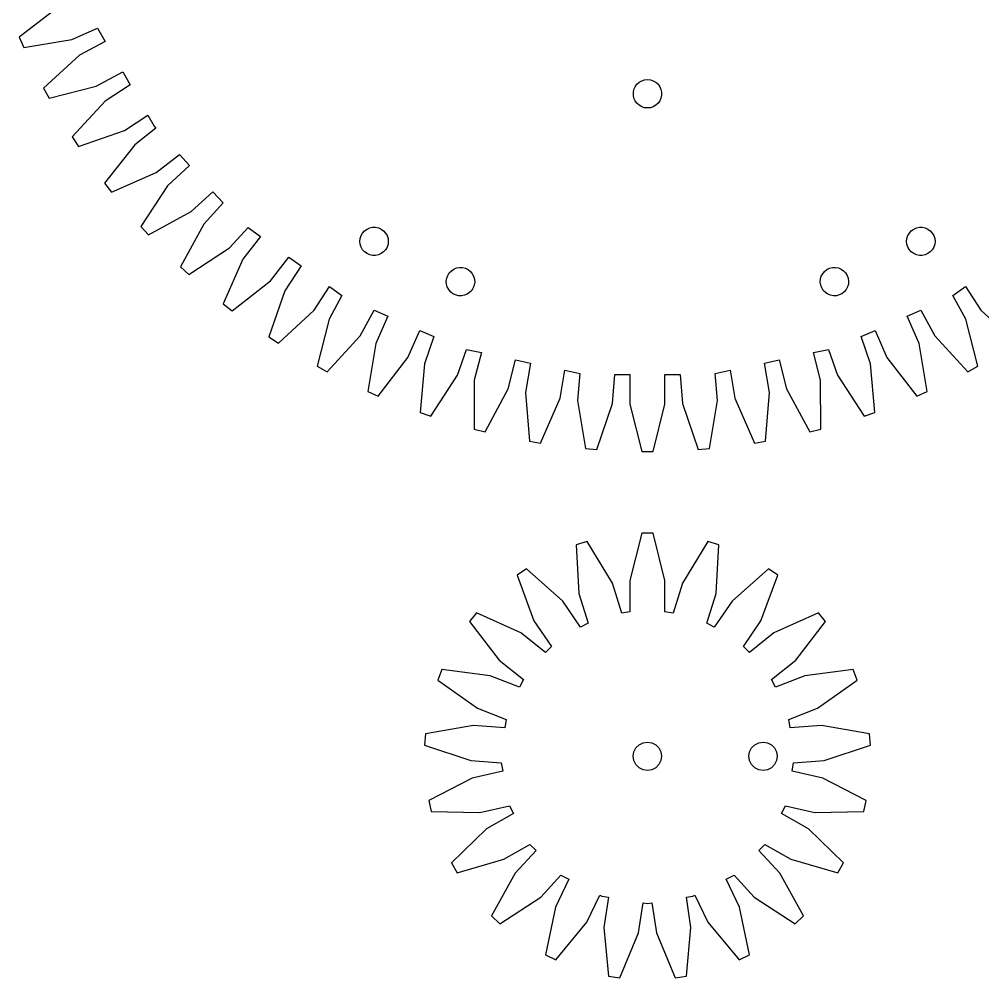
# Model space of a CAD drawing. Header units: metres. Extents: x -192 to 96, y -75 to 83.
# Drawn here: x -29.88 to 15.94, y -57.53 to -11.96 of the extents above; entities that cross this region are included whole.
import ezdxf

# ---------------------------------------------------------------- set-up
doc = ezdxf.new("R2010")
doc.units = ezdxf.units.M

msp = doc.modelspace()

# ---------------------------------------------------------------- linework, layer by layer
for p, q in [((-28.0412, -11.39), (-29.8758, -12.809)), ((-29.8758, -12.809), (-29.6582, -13.305)), ((-27.3718, -12.9164), (-26.154, -12.3822)), ((-26.154, -12.3822), (-25.7915, -13.0101)), ((-29.6582, -13.305), (-27.3718, -12.9164)), ((-25.7915, -13.0101), (-27.0049, -13.6668)), ((-27.0049, -13.6668), (-28.716, -15.2324)), ((-26.2117, -15.1326), (-24.9578, -14.454)), ((-24.9578, -14.454), (-24.5988, -15.0758)), ((-24.5988, -15.0758), (-25.7841, -15.8501)), ((-0.584564, -15.1625), (-0.501617, -15.0483)), ((-0.501617, -15.0483), (-0.396744, -14.9539)), ((-0.396744, -14.9539), (-0.274536, -14.8833)), ((-0.274536, -14.8833), (-0.140335, -14.8397)), ((-0.140335, -14.8397), (0, -14.825)), ((0, -14.825), (0.140335, -14.8397)), ((0.140335, -14.8397), (0.274536, -14.8833)), ((0.274536, -14.8833), (0.396744, -14.9539)), ((0.396744, -14.9539), (0.501617, -15.0483)), ((0.501617, -15.0483), (0.584564, -15.1625)), ((-28.716, -15.2324), (-28.4582, -15.7087)), ((-28.4582, -15.7087), (-26.2117, -15.1326)), ((-0.671295, -15.4294), (-0.641953, -15.2914)), ((-0.671295, -15.5706), (-0.671295, -15.4294)), ((-0.641953, -15.7086), (-0.671295, -15.5706)), ((-0.641953, -15.2914), (-0.584564, -15.1625)), ((0.584564, -15.1625), (0.641953, -15.2914)), ((0.641953, -15.2914), (0.671295, -15.4294)), ((0.671295, -15.5706), (0.641953, -15.7086)), ((0.671295, -15.4294), (0.671295, -15.5706)), ((-25.7841, -15.8501), (-27.36, -17.5517)), ((-0.584564, -15.8375), (-0.641953, -15.7086)), ((-0.501617, -15.9517), (-0.584564, -15.8375)), ((-0.396744, -16.0461), (-0.501617, -15.9517)), ((0.501617, -15.9517), (0.396744, -16.0461)), ((0.584564, -15.8375), (0.501617, -15.9517)), ((0.641953, -15.7086), (0.584564, -15.8375)), ((-0.274536, -16.1166), (-0.396744, -16.0461)), ((-0.140335, -16.1602), (-0.274536, -16.1166)), ((0, -16.175), (-0.140335, -16.1602)), ((0.140335, -16.1602), (0, -16.175)), ((0.274536, -16.1166), (0.140335, -16.1602)), ((0.396744, -16.0461), (0.274536, -16.1166)), ((-24.8725, -17.2454), (-23.7643, -16.5214)), ((-23.7643, -16.5214), (-23.4615, -17.0458)), ((-27.0638, -18.0051), (-24.8725, -17.2454)), ((-23.3773, -17.1393), (-24.3871, -17.9252)), ((-23.4615, -17.0458), (-23.3773, -17.1393)), ((-27.36, -17.5517), (-27.0638, -18.0051)), ((-24.3871, -17.9252), (-25.8172, -19.7511)), ((-23.3634, -19.2405), (-22.2592, -18.381)), ((-22.2592, -18.381), (-21.778, -18.9154)), ((-25.4845, -20.1786), (-23.3634, -19.2405)), ((-21.778, -18.9154), (-22.8235, -19.8779)), ((-25.8172, -19.7511), (-25.4845, -20.1786)), ((-22.8235, -19.8779), (-24.098, -21.8156)), ((-21.6948, -21.1041), (-20.6628, -20.1541)), ((-20.6628, -20.1541), (-20.1797, -20.6906)), ((-20.1797, -20.6906), (-21.1041, -21.6947)), ((-23.7311, -22.2141), (-21.6948, -21.1041)), ((-24.098, -21.8156), (-23.7311, -22.2141)), ((-21.1041, -21.6947), (-22.2141, -23.7311)), ((-19.8779, -22.8236), (-18.9864, -21.8551)), ((-18.9864, -21.8551), (-18.3988, -22.2821)), ((-13.4517, -22.015), (-13.3375, -21.9321)), ((-13.3375, -21.9321), (-13.2086, -21.8747)), ((-13.2086, -21.8747), (-13.0706, -21.8454)), ((-13.0706, -21.8454), (-12.9294, -21.8454)), ((-12.9294, -21.8454), (-12.7914, -21.8747)), ((-12.7914, -21.8747), (-12.6625, -21.9321)), ((-12.6625, -21.9321), (-12.5483, -22.015)), ((12.5483, -22.015), (12.6625, -21.9321)), ((12.6625, -21.9321), (12.7914, -21.8747)), ((12.7914, -21.8747), (12.9294, -21.8454)), ((12.9294, -21.8454), (13.0706, -21.8454)), ((13.0706, -21.8454), (13.2086, -21.8747)), ((13.2086, -21.8747), (13.3375, -21.9321)), ((13.3375, -21.9321), (13.4517, -22.015)), ((-18.3988, -22.2821), (-19.2405, -23.3634)), ((-13.675, -22.5166), (-13.6602, -22.3763)), ((-13.6602, -22.3763), (-13.6166, -22.2421)), ((-13.6166, -22.2421), (-13.5461, -22.1199)), ((-13.5461, -22.1199), (-13.4517, -22.015)), ((-12.5483, -22.015), (-12.4539, -22.1199)), ((-12.4539, -22.1199), (-12.3833, -22.2421)), ((-12.3833, -22.2421), (-12.3397, -22.3763)), ((-12.3397, -22.3763), (-12.325, -22.5166)), ((12.325, -22.5166), (12.3397, -22.3763)), ((12.3397, -22.3763), (12.3833, -22.2421)), ((12.3833, -22.2421), (12.4539, -22.1199)), ((12.4539, -22.1199), (12.5483, -22.015)), ((13.4517, -22.015), (13.5461, -22.1199)), ((13.5461, -22.1199), (13.6166, -22.2421)), ((13.6166, -22.2421), (13.6602, -22.3763)), ((13.6602, -22.3763), (13.675, -22.5166)), ((-21.8156, -24.098), (-19.8779, -22.8236)), ((-13.6602, -22.657), (-13.675, -22.5166)), ((-13.6166, -22.7912), (-13.6602, -22.657)), ((-13.5461, -22.9134), (-13.6166, -22.7912)), ((-12.3833, -22.7912), (-12.4539, -22.9134)), ((-12.3397, -22.657), (-12.3833, -22.7912)), ((-12.325, -22.5166), (-12.3397, -22.657)), ((12.3397, -22.657), (12.325, -22.5166)), ((12.3833, -22.7912), (12.3397, -22.657)), ((12.4539, -22.9134), (12.3833, -22.7912)), ((13.6166, -22.7912), (13.5461, -22.9134)), ((13.6602, -22.657), (13.6166, -22.7912)), ((13.675, -22.5166), (13.6602, -22.657)), ((-19.2405, -23.3634), (-20.1786, -25.4845)), ((-17.9253, -24.3871), (-17.0497, -23.2622)), ((-17.0497, -23.2622), (-16.469, -23.6841)), ((-13.4517, -23.0183), (-13.5461, -22.9134)), ((-13.3375, -23.1012), (-13.4517, -23.0183)), ((-13.2086, -23.1586), (-13.3375, -23.1012)), ((-13.0706, -23.188), (-13.2086, -23.1586)), ((-12.9294, -23.188), (-13.0706, -23.188)), ((-12.7914, -23.1586), (-12.9294, -23.188)), ((-12.6625, -23.1012), (-12.7914, -23.1586)), ((-12.5483, -23.0183), (-12.6625, -23.1012)), ((-12.4539, -22.9134), (-12.5483, -23.0183)), ((12.5483, -23.0183), (12.4539, -22.9134)), ((12.6625, -23.1012), (12.5483, -23.0183)), ((12.7914, -23.1586), (12.6625, -23.1012)), ((12.9294, -23.188), (12.7914, -23.1586)), ((13.0706, -23.188), (12.9294, -23.188)), ((13.2086, -23.1586), (13.0706, -23.188)), ((13.3375, -23.1012), (13.2086, -23.1586)), ((13.4517, -23.0183), (13.3375, -23.1012)), ((13.5461, -22.9134), (13.4517, -23.0183)), ((-22.2141, -23.7311), (-21.8156, -24.098)), ((-16.469, -23.6841), (-17.2454, -24.8725)), ((-9.20941, -23.836), (-9.07857, -23.7831)), ((-9.07857, -23.7831), (-8.93961, -23.7587)), ((-8.93961, -23.7587), (-8.79857, -23.7636)), ((-8.79857, -23.7636), (-8.66165, -23.7977)), ((-8.66165, -23.7977), (-8.53482, -23.8596)), ((8.53482, -23.8596), (8.66165, -23.7977)), ((8.66165, -23.7977), (8.79857, -23.7636)), ((8.79857, -23.7636), (8.93961, -23.7587)), ((8.93961, -23.7587), (9.07857, -23.7831)), ((9.07857, -23.7831), (9.20941, -23.836)), ((-9.56711, -24.4084), (-9.54747, -24.2687)), ((-9.54747, -24.2687), (-9.49921, -24.1361)), ((-9.49921, -24.1361), (-9.42442, -24.0164)), ((-9.42442, -24.0164), (-9.3264, -23.9149)), ((-9.3264, -23.9149), (-9.20941, -23.836)), ((-8.53482, -23.8596), (-8.42361, -23.9464)), ((-8.42361, -23.9464), (-8.33292, -24.0546)), ((-8.33292, -24.0546), (-8.26666, -24.1791)), ((-8.26666, -24.1791), (-8.22777, -24.3148)), ((8.22777, -24.3148), (8.26666, -24.1791)), ((8.26666, -24.1791), (8.33292, -24.0546)), ((8.33292, -24.0546), (8.42361, -23.9464)), ((8.42361, -23.9464), (8.53482, -23.8596)), ((9.20941, -23.836), (9.3264, -23.9149)), ((9.3264, -23.9149), (9.42442, -24.0164)), ((9.42442, -24.0164), (9.49921, -24.1361)), ((9.49921, -24.1361), (9.54747, -24.2687)), ((9.54747, -24.2687), (9.56711, -24.4084)), ((-19.7511, -25.8172), (-17.9253, -24.3871)), ((-15.8502, -25.7841), (-15.119, -24.665)), ((-15.119, -24.665), (-14.528, -25.0944)), ((-9.55727, -24.5492), (-9.56711, -24.4084)), ((-9.51837, -24.6849), (-9.55727, -24.5492)), ((-9.45212, -24.8094), (-9.51837, -24.6849)), ((-8.28583, -24.7279), (-8.36061, -24.8476)), ((-8.23756, -24.5953), (-8.28583, -24.7279)), ((-8.21793, -24.4556), (-8.23756, -24.5953)), ((-8.22777, -24.3148), (-8.21793, -24.4556)), ((8.21793, -24.4556), (8.22777, -24.3148)), ((8.23756, -24.5953), (8.21793, -24.4556)), ((8.28583, -24.7279), (8.23756, -24.5953)), ((8.36061, -24.8476), (8.28583, -24.7279)), ((9.51837, -24.6849), (9.45212, -24.8094)), ((9.55727, -24.5492), (9.51837, -24.6849)), ((9.56711, -24.4084), (9.55727, -24.5492)), ((14.528, -25.0944), (15.119, -24.665)), ((15.119, -24.665), (15.8501, -25.7841)), ((-17.2454, -24.8725), (-18.0051, -27.0638)), ((-14.528, -25.0944), (-15.1326, -26.2116)), ((-9.3614, -24.9176), (-9.45212, -24.8094)), ((-9.25021, -25.0044), (-9.3614, -24.9176)), ((-9.12338, -25.0663), (-9.25021, -25.0044)), ((-8.98647, -25.1004), (-9.12338, -25.0663)), ((-8.84543, -25.1054), (-8.98647, -25.1004)), ((-8.70647, -25.0809), (-8.84543, -25.1054)), ((-8.57562, -25.028), (-8.70647, -25.0809)), ((-8.45863, -24.9491), (-8.57562, -25.028)), ((-8.36061, -24.8476), (-8.45863, -24.9491)), ((8.45863, -24.9491), (8.36061, -24.8476)), ((8.57562, -25.028), (8.45863, -24.9491)), ((8.70647, -25.0809), (8.57562, -25.028)), ((8.84543, -25.1054), (8.70647, -25.0809)), ((8.98647, -25.1004), (8.84543, -25.1054)), ((9.12338, -25.0663), (8.98647, -25.1004)), ((9.25021, -25.0044), (9.12338, -25.0663)), ((9.3614, -24.9176), (9.25021, -25.0044)), ((9.45212, -24.8094), (9.3614, -24.9176)), ((15.1326, -26.2117), (14.528, -25.0944)), ((-20.1786, -25.4845), (-19.7511, -25.8172)), ((-17.5517, -27.36), (-15.8502, -25.7841)), ((-13.6668, -27.0049), (-13.0043, -25.7807)), ((-13.0043, -25.7807), (-12.3468, -26.0734)), ((-12.3468, -26.0734), (-12.9163, -27.3717)), ((12.3468, -26.0734), (13.0043, -25.7807)), ((12.9164, -27.3718), (12.3468, -26.0734)), ((13.0043, -25.7807), (13.6668, -27.0049)), ((15.8501, -25.7841), (17.5517, -27.36)), ((-15.1326, -26.2116), (-15.7087, -28.4582)), ((15.7087, -28.4582), (15.1326, -26.2117)), ((-15.2324, -28.716), (-13.6668, -27.0049)), ((-11.3901, -28.0413), (-10.8242, -26.7513)), ((-10.8242, -26.7513), (-10.1655, -27.0446)), ((10.1655, -27.0446), (10.8242, -26.7513)), ((10.8242, -26.7513), (11.39, -28.0412)), ((13.6668, -27.0049), (15.2324, -28.716)), ((-18.0051, -27.0638), (-17.5517, -27.36)), ((-12.9163, -27.3717), (-13.305, -29.6582)), ((-10.1655, -27.0446), (-10.6119, -28.3449)), ((10.6119, -28.3449), (10.1655, -27.0446)), ((13.305, -29.6582), (12.9164, -27.3718)), ((-9.03554, -28.8861), (-8.61282, -27.6547)), ((-8.61282, -27.6547), (-7.90106, -27.806)), ((-7.90106, -27.806), (-8.23492, -29.1244)), ((7.90106, -27.806), (8.61282, -27.6547)), ((8.23494, -29.1244), (7.90106, -27.806)), ((8.61282, -27.6547), (9.03552, -28.886)), ((-12.809, -29.8758), (-11.3901, -28.0413)), ((-10.6119, -28.3449), (-10.8104, -30.6556)), ((-6.61928, -29.5336), (-6.26962, -28.1528)), ((-6.26962, -28.1528), (-5.56761, -28.302)), ((-5.56761, -28.302), (-5.80173, -29.705)), ((5.56761, -28.302), (6.26962, -28.1528)), ((5.80173, -29.705), (5.56761, -28.302)), ((6.26962, -28.1528), (6.61926, -29.5335)), ((10.8104, -30.6556), (10.6119, -28.3449)), ((11.39, -28.0412), (12.809, -29.8758)), ((-15.7087, -28.4582), (-15.2324, -28.716)), ((-4.15781, -29.9793), (-3.93579, -28.6489)), ((-3.93579, -28.6489), (-3.22266, -28.8005)), ((-3.22266, -28.8005), (-3.32889, -30.0826)), ((-1.66794, -30.2203), (-1.55367, -28.8411)), ((-1.55367, -28.8411), (-0.833328, -28.8411)), ((-0.833328, -28.8411), (-0.833328, -30.2548)), ((0.833313, -30.2548), (0.833313, -28.8411)), ((0.833313, -28.8411), (1.55365, -28.8411)), ((1.55365, -28.8411), (1.66792, -30.2202)), ((3.22266, -28.8005), (3.93579, -28.6489)), ((3.3289, -30.0826), (3.22266, -28.8005)), ((3.93579, -28.6489), (4.15781, -29.9793)), ((15.2324, -28.716), (15.7087, -28.4582)), ((-10.2981, -30.8315), (-9.03554, -28.8861)), ((-8.23492, -29.1244), (-8.24199, -31.4436)), ((8.24199, -31.4436), (8.23494, -29.1244)), ((9.03552, -28.886), (10.2981, -30.8315)), ((-13.305, -29.6582), (-12.809, -29.8758)), ((-7.7169, -31.5766), (-6.61928, -29.5336)), ((-5.80173, -29.705), (-5.61723, -32.0169)), ((5.61723, -32.0169), (5.80173, -29.705)), ((6.61926, -29.5335), (7.7169, -31.5766)), ((12.809, -29.8758), (13.305, -29.6582)), ((-5.08296, -32.106), (-4.15781, -29.9793)), ((-3.32889, -30.0826), (-2.95412, -32.3714)), ((-2.41431, -32.4161), (-1.66794, -30.2203)), ((1.66792, -30.2202), (2.41431, -32.4161)), ((2.95412, -32.3714), (3.3289, -30.0826)), ((4.15781, -29.9793), (5.08296, -32.106)), ((-10.8104, -30.6556), (-10.2981, -30.8315)), ((-0.833328, -30.2548), (-0.270828, -32.5048)), ((0.270813, -32.5048), (0.833313, -30.2548)), ((10.2981, -30.8315), (10.8104, -30.6556)), ((-8.24199, -31.4436), (-7.7169, -31.5766)), ((7.7169, -31.5766), (8.24199, -31.4436)), ((-5.61723, -32.0169), (-5.08296, -32.106)), ((5.08296, -32.106), (5.61723, -32.0169)), ((-2.95412, -32.3714), (-2.41431, -32.4161)), ((-0.270828, -32.5048), (0.270813, -32.5048)), ((2.41431, -32.4161), (2.95412, -32.3714)), ((-0.270813, -36.3901), (-0.833313, -38.6401)), ((0.270828, -36.3901), (-0.270813, -36.3901)), ((0.833328, -38.6402), (0.270828, -36.3901)), ((-2.86852, -36.7817), (-3.38611, -36.9413)), ((-3.38611, -36.9413), (-3.26042, -39.2571)), ((-1.6678, -38.7659), (-2.86852, -36.7817)), ((2.86852, -36.7817), (1.66782, -38.7659)), ((3.38611, -36.9413), (2.86852, -36.7817)), ((3.26041, -39.2572), (3.38611, -36.9413)), ((-5.75298, -38.0812), (-6.20052, -38.3863)), ((-6.20052, -38.3863), (-5.39783, -40.5622)), ((-4.02074, -39.6233), (-5.75298, -38.0812)), ((5.75298, -38.0812), (4.02077, -39.6233)), ((5.3978, -40.5622), (6.20052, -38.3863)), ((6.20052, -38.3863), (5.75298, -38.0812)), ((-1.22717, -40.1944), (-1.6678, -38.7659)), ((-0.833313, -38.6401), (-0.833313, -40.132)), ((0.833328, -40.132), (0.833328, -38.6402)), ((1.66782, -38.7659), (1.22717, -40.1944)), ((-3.26042, -39.2571), (-2.82204, -40.6783)), ((2.82204, -40.6783), (3.26041, -39.2572)), ((-3.17784, -40.8596), (-4.02074, -39.6233)), ((4.02077, -39.6233), (3.17786, -40.8596)), ((-8.12627, -40.1731), (-8.46399, -40.5966)), ((-6.01642, -41.1362), (-8.12627, -40.1731)), ((-0.833313, -40.132), (-1.22717, -40.1944)), ((1.22717, -40.1944), (0.833328, -40.132)), ((8.12627, -40.1731), (6.01645, -41.1362)), ((8.46399, -40.5966), (8.12627, -40.1731)), ((-8.46399, -40.5966), (-7.0556, -42.4392)), ((-5.39783, -40.5622), (-4.56349, -41.7859)), ((-2.82204, -40.6783), (-3.17784, -40.8596)), ((3.17786, -40.8596), (2.82204, -40.6783)), ((4.56349, -41.7859), (5.3978, -40.5622)), ((7.05556, -42.4392), (8.46399, -40.5966)), ((-4.84666, -42.0691), (-6.01642, -41.1362)), ((6.01645, -41.1362), (4.84666, -42.0691)), ((-4.56349, -41.7859), (-4.84666, -42.0691)), ((4.84666, -42.0691), (4.56349, -41.7859)), ((-7.0556, -42.4392), (-5.90375, -43.3578)), ((5.90375, -43.3578), (7.05556, -42.4392)), ((-9.7775, -42.8717), (-9.97539, -43.3759)), ((-7.47751, -43.1701), (-9.7775, -42.8717)), ((9.7775, -42.8717), (7.47755, -43.1701)), ((9.97539, -43.3759), (9.7775, -42.8717)), ((-9.97539, -43.3759), (-8.08646, -44.7215)), ((-6.08632, -43.7161), (-7.47751, -43.1701)), ((-5.90375, -43.3578), (-6.08632, -43.7161)), ((6.08632, -43.7161), (5.90375, -43.3578)), ((7.47755, -43.1701), (6.08632, -43.7161)), ((8.08641, -44.7215), (9.97539, -43.3759)), ((-8.08646, -44.7215), (-6.72383, -45.2563)), ((6.72383, -45.2563), (8.08641, -44.7215)), ((-6.72383, -45.2563), (-6.78708, -45.6557)), ((6.78708, -45.6557), (6.72383, -45.2563)), ((-8.2742, -45.5443), (-10.56, -45.9371)), ((-6.78708, -45.6557), (-8.2742, -45.5443)), ((8.27425, -45.5443), (6.78708, -45.6557)), ((10.56, -45.9371), (8.27425, -45.5443)), ((-10.56, -45.9371), (-10.6004, -46.4772)), ((10.6004, -46.4772), (10.56, -45.9371)), ((-10.6004, -46.4772), (-8.39879, -47.2063)), ((-0.641953, -46.7914), (-0.546082, -46.6033)), ((-0.546082, -46.6033), (-0.396744, -46.4539)), ((-0.396744, -46.4539), (-0.208572, -46.358)), ((-0.208572, -46.358), (0, -46.325)), ((0, -46.325), (0.208572, -46.358)), ((0.208572, -46.358), (0.396744, -46.4539)), ((0.396744, -46.4539), (0.546082, -46.6033)), ((0.546082, -46.6033), (0.641953, -46.7914)), ((4.85803, -46.7914), (4.9539, -46.6033)), ((4.9539, -46.6033), (5.10324, -46.4539)), ((5.10324, -46.4539), (5.29141, -46.358)), ((5.29141, -46.358), (5.5, -46.325)), ((5.5, -46.325), (5.70857, -46.358)), ((5.70857, -46.358), (5.89674, -46.4539)), ((5.89674, -46.4539), (6.04608, -46.6033)), ((6.04608, -46.6033), (6.14195, -46.7914)), ((8.39874, -47.2063), (10.6004, -46.4772)), ((-0.674988, -47), (-0.641953, -46.7914)), ((-0.641953, -47.2086), (-0.674988, -47)), ((0.641953, -46.7914), (0.674988, -47)), ((0.674988, -47), (0.641953, -47.2086)), ((4.825, -47), (4.85803, -46.7914)), ((4.85803, -47.2086), (4.825, -47)), ((6.14195, -46.7914), (6.17499, -47)), ((6.17499, -47), (6.14195, -47.2086)), ((-8.39879, -47.2063), (-6.95013, -47.3148)), ((-6.95013, -47.3148), (-6.88643, -47.717)), ((-0.546082, -47.3967), (-0.641953, -47.2086)), ((-0.396744, -47.5461), (-0.546082, -47.3967)), ((-0.208572, -47.642), (-0.396744, -47.5461)), ((0, -47.675), (-0.208572, -47.642)), ((0.208572, -47.642), (0, -47.675)), ((0.396744, -47.5461), (0.208572, -47.642)), ((0.546082, -47.3967), (0.396744, -47.5461)), ((0.641953, -47.2086), (0.546082, -47.3967)), ((4.9539, -47.3967), (4.85803, -47.2086)), ((5.10324, -47.5461), (4.9539, -47.3967)), ((5.29141, -47.642), (5.10324, -47.5461)), ((5.5, -47.675), (5.29141, -47.642)), ((5.70857, -47.642), (5.5, -47.675)), ((5.89674, -47.5461), (5.70857, -47.642)), ((6.04608, -47.3967), (5.89674, -47.5461)), ((6.14195, -47.2086), (6.04608, -47.3967)), ((6.88643, -47.717), (6.95013, -47.3148)), ((6.95013, -47.3148), (8.39874, -47.2063)), ((-8.33568, -48.0478), (-10.4041, -49.0969)), ((-6.88643, -47.717), (-8.33568, -48.0478)), ((8.33572, -48.0478), (6.88643, -47.717)), ((10.4041, -49.0969), (8.33572, -48.0478)), ((-10.4041, -49.0969), (-10.2836, -49.625)), ((-7.96486, -49.6727), (-6.56102, -49.3523)), ((-6.56102, -49.3523), (-6.3746, -49.7181)), ((6.3746, -49.7181), (6.56102, -49.3523)), ((6.56102, -49.3523), (7.96481, -49.6727)), ((10.2836, -49.625), (10.4041, -49.0969)), ((-10.2836, -49.625), (-7.96486, -49.6727)), ((-6.3746, -49.7181), (-7.65651, -50.4582)), ((7.65654, -50.4583), (6.3746, -49.7181)), ((7.96481, -49.6727), (10.2836, -49.625)), ((-7.65651, -50.4582), (-9.32382, -52.0704)), ((9.32382, -52.0704), (7.65654, -50.4583)), ((-6.82321, -51.9016), (-5.58871, -51.1889)), ((-5.58871, -51.1889), (-5.29553, -51.4821)), ((5.29553, -51.4821), (5.58871, -51.1889)), ((5.58871, -51.1889), (6.82318, -51.9016)), ((-5.29553, -51.4821), (-6.29701, -52.5614)), ((6.29704, -52.5614), (5.29553, -51.4821)), ((-9.32382, -52.0704), (-9.05299, -52.5395)), ((-9.05299, -52.5395), (-6.82321, -51.9016)), ((6.82318, -51.9016), (9.05299, -52.5395)), ((9.05299, -52.5395), (9.32382, -52.0704)), ((-6.29701, -52.5614), (-7.41507, -54.5934)), ((-5.0753, -53.695), (-4.11621, -52.6614)), ((-4.11621, -52.6614), (-3.74324, -52.8523)), ((3.74323, -52.8523), (4.11621, -52.6614)), ((4.11621, -52.6614), (5.07527, -53.695)), ((7.41507, -54.5934), (6.29704, -52.5614)), ((-3.74324, -52.8523), (-4.37801, -54.1704)), ((4.37802, -54.1704), (3.74323, -52.8523)), ((-2.87642, -54.8936), (-2.25786, -53.6091)), ((-2.25786, -53.6091), (-2.16312, -53.6574)), ((2.16312, -53.6574), (2.25786, -53.6091)), ((2.25786, -53.6091), (2.87639, -54.8935)), ((-7.01801, -54.9618), (-5.0753, -53.695)), ((-2.16312, -53.6574), (-1.85356, -53.7064)), ((-1.85356, -53.7064), (-2.06999, -55.1423)), ((-0.421951, -55.3907), (-0.207382, -53.9671)), ((-0.207382, -53.9671), (0, -54)), ((0, -54), (0.207382, -53.9671)), ((0.207382, -53.9671), (0.421951, -55.3907)), ((1.85356, -53.7064), (2.16312, -53.6574)), ((2.06999, -55.1423), (1.85356, -53.7064)), ((5.07527, -53.695), (7.01801, -54.9618)), ((-4.37801, -54.1704), (-4.84746, -56.4417)), ((4.84746, -56.4417), (4.37802, -54.1704)), ((-7.41507, -54.5934), (-7.01801, -54.9618)), ((-4.35944, -56.6767), (-2.87642, -54.8936)), ((2.87639, -54.8935), (4.35944, -56.6767)), ((7.01801, -54.9618), (7.41507, -54.5934)), ((-2.06999, -55.1423), (-1.84912, -57.451)), ((-1.31351, -57.5317), (-0.421951, -55.3907)), ((0.421951, -55.3907), (1.31351, -57.5317)), ((1.84912, -57.451), (2.06999, -55.1423)), ((-4.84746, -56.4417), (-4.35944, -56.6767)), ((4.35944, -56.6767), (4.84746, -56.4417)), ((-1.84912, -57.451), (-1.31351, -57.5317)), ((1.31351, -57.5317), (1.84912, -57.451))]:
    msp.add_line(p, q)

doc.saveas('drawing.dxf')
